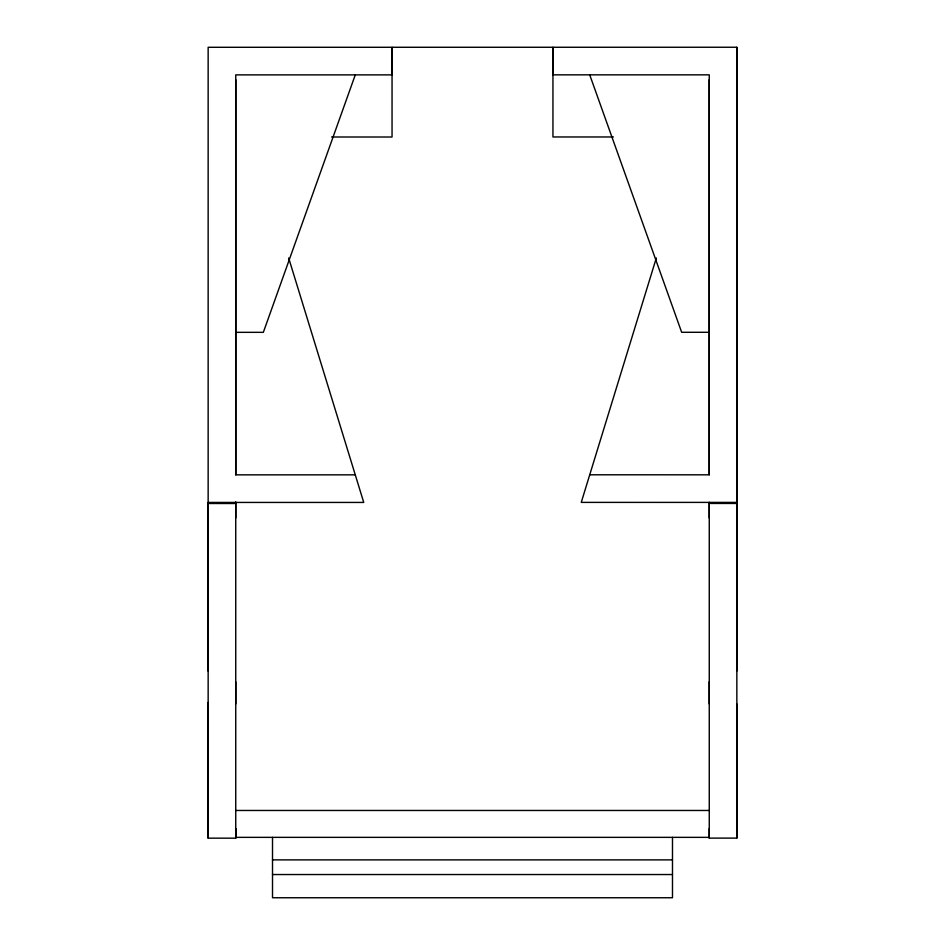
<?xml version="1.0" encoding="UTF-8"?>
<svg xmlns="http://www.w3.org/2000/svg" width="945" height="945" viewBox="0 0 945 945"><rect width="100%" height="100%" fill="white"/><g stroke="black" fill="none" stroke-linecap="round" stroke-linejoin="round"><path stroke-width="1.42" d="M208.148 671.068L208.16 502.433L363.742 502.433L288.674 258.009M235.742 501.949L235.742 838.168L208.148 838.156L208.148 702.454M355.273 474.839L235.754 474.851L235.754 74.879L392.057 74.879L392.057 47.297L392.045 137.013L331.589 137.001M235.742 828.588L235.742 838.156M709.258 703.93L709.258 681.735M709.258 517.931L709.258 502.397L709.258 838.12L736.852 838.109L736.852 47.25L208.148 47.297L208.148 838.156M589.727 474.792L709.246 474.815L709.246 79.687M709.258 838.12L709.258 828.552M656.326 257.973L581.258 502.386L736.828 502.397L736.852 671.021M355.273 74.879L263.336 332.333L235.754 332.333M613.411 136.966L552.955 136.966L552.943 47.262L552.943 74.844L709.246 74.844L709.246 474.815M709.246 332.286L681.664 332.286L589.727 74.844M709.258 503.449L736.84 503.449M208.16 503.496L235.742 503.496M235.742 810.467L709.258 810.467M709.27 837.353L235.73 837.353L235.742 828.552M272.514 859.879L672.486 859.879M272.514 874.538L672.486 874.538M235.742 703.966L235.742 681.77M736.828 47.25L736.828 502.397M736.84 703.93L736.852 838.12M672.486 837.353L672.486 897.75L272.514 897.75L272.514 837.353M235.754 79.734L235.754 474.851M235.742 502.433L235.742 517.966"/></g></svg>
